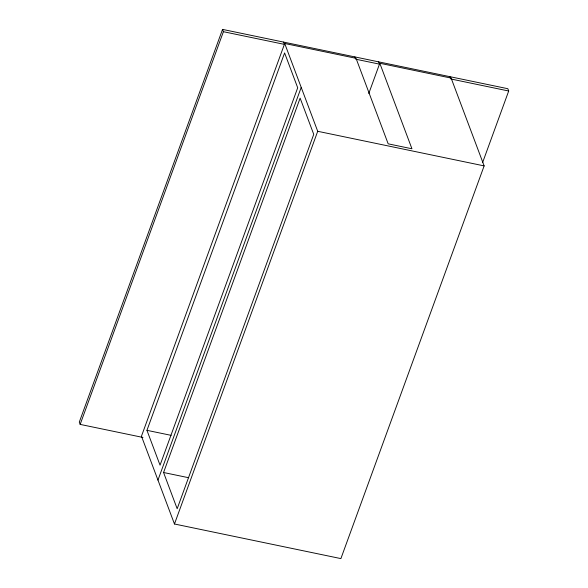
<?xml version="1.0" encoding="UTF-8"?>
<svg xmlns="http://www.w3.org/2000/svg" width="588" height="588" viewBox="0 0 588 588"><rect width="100%" height="100%" fill="white"/><g stroke="black" fill="none" stroke-linecap="round" stroke-linejoin="round"><path stroke-width="0.88" d="M482.572 162.641L508.701 91.008L507.841 88.715L222.543 29.4L79.299 422.103L80.159 424.396L142.965 437.45M80.159 424.396L223.403 31.693L222.543 29.4M379.804 63.261L411.945 148.779L388.176 143.832L356.034 58.315L284.71 43.49L141.465 436.193L174.467 523.996L340.893 558.6L484.137 165.897L451.128 78.094L379.804 63.261L368.779 93.485M146.949 430.328L284.607 52.935L297.704 87.781L160.046 465.174L146.949 430.328L171.123 435.348M157.966 480.095L301.21 87.392M163.567 472.509L300.13 98.123L313.742 134.351L177.179 508.738L163.567 472.509L188.638 477.721M174.467 523.996L317.711 131.293L284.71 43.49M451.128 78.094L450.805 78.968L508.701 91.008M223.403 31.693L284.386 44.372L283.526 42.079M355.711 59.197L379.488 64.143L378.621 61.85M317.711 131.293L484.137 165.897M449.945 76.683L450.518 78.204M354.851 56.911L355.424 58.432"/></g></svg>
